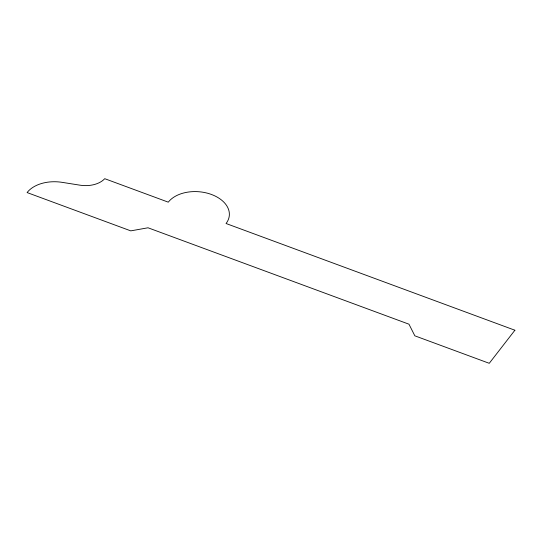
<?xml version="1.0" encoding="UTF-8"?>
<svg xmlns="http://www.w3.org/2000/svg" width="542" height="542" viewBox="0 0 542 542"><rect width="100%" height="100%" fill="white"/><g stroke="black" fill="none" stroke-linecap="round" stroke-linejoin="round"><path stroke-width="0.81" d="M514.9 330.227L489.257 363.309L414.833 335.816L408.98 324.197L148.02 227.782L130.771 230.865L27.1 192.566A32.845 21.551 4.5 0 1 62.147 182.349L79.959 185.174A23.997 15.745 4.5 0 0 104.741 178.691L168.284 202.166A32.263 21.165 4.5 0 1 211.414 194.456A32.263 21.165 4.5 0 1 226.055 223.507L514.9 330.227"/></g></svg>
